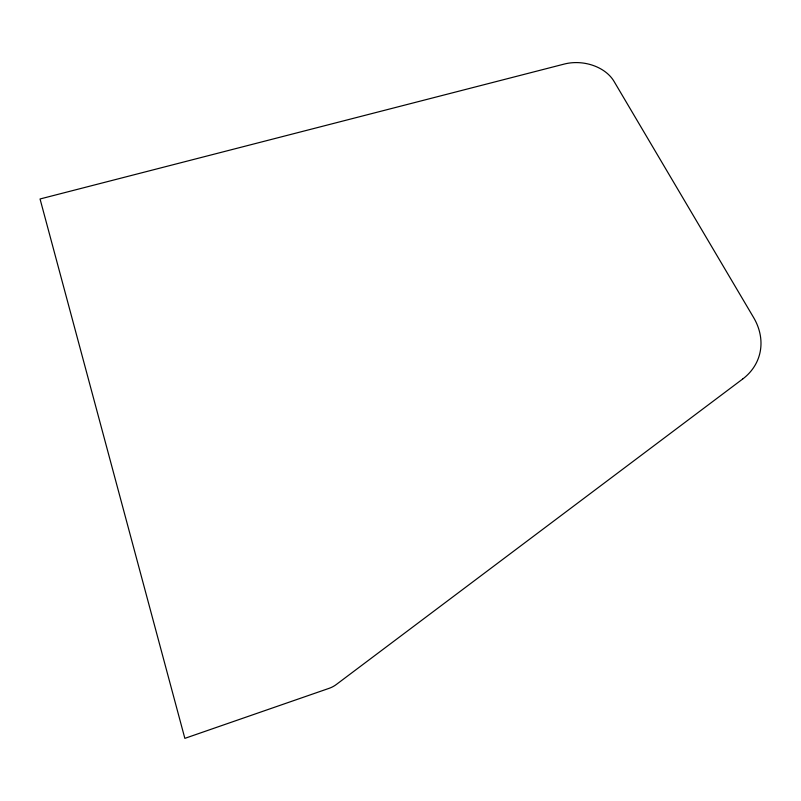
<?xml version="1.0" encoding="UTF-8"?>
<svg xmlns="http://www.w3.org/2000/svg" width="801" height="801" viewBox="0 0 801 801"><rect width="100%" height="100%" fill="white"/><g stroke="black" fill="none" stroke-linecap="round" stroke-linejoin="round"><path stroke-width="1.2" d="M742.617 379.073L336.32 684.495A25.342 24.24 -25 0 1 329.091 688.339L184.851 738.362L40.05 198.978L564.304 64.05A38.228 28.085 7.7 0 1 614.007 81.342L753.581 317.496A65.752 53.076 17.5 0 1 742.617 379.073"/></g></svg>
